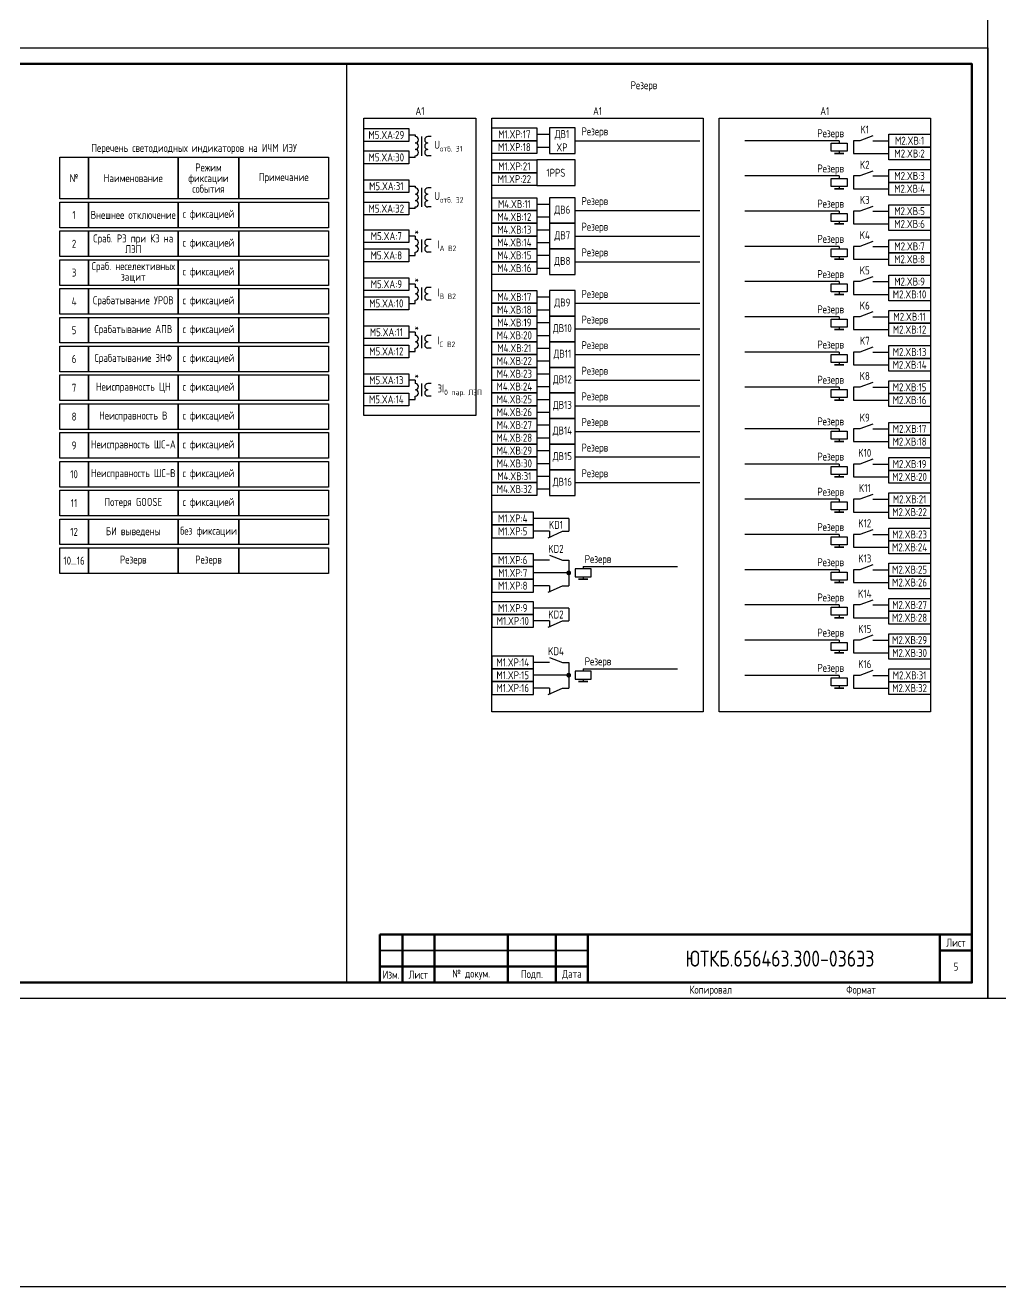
# Model space of a CAD drawing. Header units: millimetres. Extents: x -936 to 3453, y -90 to 618.
# Drawn here: x 959.2 to 1264, y -90 to 304.1 of the extents above; entities that cross this region are included whole.
import ezdxf

# ---------------------------------------------------------------- set-up
doc = ezdxf.new("R2010")
doc.units = ezdxf.units.MM
doc.styles.add('Gost_type_A', font='GOST_A.TTF')

# ---------------------------------------------------------------- blocks, each defined once
blk = doc.blocks.new('Формат_А3')
blk.add_lwpolyline([(-420, 297), (0, 297), (0, 0), (-420, 0)], close=True)
at = {"lineweight": 50}
blk.add_lwpolyline([(-400, 292), (-5, 292), (-5, 5), (-400, 5)], close=True, dxfattribs=at)
blk = doc.blocks.new('Штамп малый нижний')
at = {"lineweight": 50}
for points in [[(-185, 15), (-178, 15), (-178, 5), (-185, 5)], [(-178, 15), (-168, 15), (-168, 5), (-178, 5)], [(-168, 15), (-145, 15), (-145, 5), (-168, 5)], [(-145, 15), (-130, 15), (-130, 5), (-145, 5)], [(-130, 15), (-120, 15), (-120, 5), (-130, 5)], [(-120, 15), (-10, 15), (-10, 0), (-120, 0)], [(-10, 15), (0, 15), (0, 10), (-10, 10)], [(-10, 10), (0, 10), (0, 0), (-10, 0)], [(-185, 5), (-178, 5), (-178, 0), (-185, 0)], [(-178, 5), (-168, 5), (-168, 0), (-178, 0)], [(-168, 5), (-145, 5), (-145, 0), (-168, 0)], [(-145, 5), (-130, 5), (-130, 0), (-145, 0)], [(-130, 5), (-120, 5), (-120, 0), (-130, 0)]]:
    blk.add_lwpolyline(points, close=True, dxfattribs=at)
for points in [[(-185, 15), (-178, 15), (-178, 10), (-185, 10)], [(-178, 15), (-168, 15), (-168, 10), (-178, 10)], [(-168, 15), (-145, 15), (-145, 10), (-168, 10)], [(-145, 15), (-130, 15), (-130, 10), (-145, 10)], [(-130, 15), (-120, 15), (-120, 10), (-130, 10)], [(-185, 10), (-178, 10), (-178, 5), (-185, 5)], [(-178, 10), (-168, 10), (-168, 5), (-178, 5)], [(-168, 10), (-145, 10), (-145, 5), (-168, 5)], [(-145, 10), (-130, 10), (-130, 5), (-145, 5)], [(-130, 10), (-120, 10), (-120, 5), (-130, 5)]]:
    blk.add_lwpolyline(points, close=True)
at = {"char_height": 2.5, "style": 'Gost_type_A'}
for s, insert, width, attachment_point in [('Лист', (-5, 12.5), 10, 5), ('№ докум.', (-156.5, 2.5), 23, 5), ('Подп.', (-137.5, 2.5), 15, 5), ('Дата', (-125, 2.5), 10, 5), ('Изм.', (-181.5, 2.5), 7, 5), ('Лист', (-173, 2.5), 10, 5), ('Копировал', (-75, -2.53), 13.1202, 6), ('Формат', (-30, -2.53), 13.1202, 6)]:
    blk.add_mtext(s, dxfattribs=dict(at, insert=insert, width=width, attachment_point=attachment_point))
blk = doc.blocks.new('POINT')
at = {"const_width": 0.75}
blk.add_lwpolyline([(-0.375, 0, 1), (0.375, 0, 1)], format="xyb", close=True, dxfattribs=at)

msp = doc.modelspace()

# ---------------------------------------------------------------- linework, layer by layer
for p, q in [((1059.66, 5), (1059.66, 292)), ((1119, 270), (1123, 270)), ((1131, 268), (1170, 268)), ((1213.5, 268), (1184, 268)), ((1213.5, 268), (1213.5, 267.25)), ((1119, 266), (1123, 266)), ((1213.5, 264.75), (1213.5, 264)), ((1213.5, 257), (1184, 257)), ((1213.5, 257), (1213.5, 256.25)), ((1213.5, 253.75), (1213.5, 253)), ((1119, 248.21), (1123, 248.21)), ((1131, 246.21), (1170, 246.21)), ((1213.5, 246), (1184, 246)), ((1213.5, 246), (1213.5, 245.25)), ((1119, 244.21), (1123, 244.21)), ((1213.5, 242.75), (1213.5, 242)), ((1081, 238.19), (1079, 238.19)), ((1119, 240.21), (1123, 240.21)), ((1131, 238.21), (1170, 238.21)), ((1119, 236.21), (1123, 236.21)), ((1213.5, 235), (1184, 235)), ((1213.5, 235), (1213.5, 234.25)), ((1079, 232.19), (1081, 232.19)), ((1119, 232.21), (1123, 232.21)), ((1131, 230.21), (1170, 230.21)), ((1213.5, 231.75), (1213.5, 231)), ((1119, 228.21), (1123, 228.21)), ((1081, 223.19), (1079, 223.19)), ((1213.5, 224), (1184, 224)), ((1213.5, 224), (1213.5, 223.25)), ((1213.5, 220.75), (1213.5, 220)), ((1079, 217.19), (1081, 217.19)), ((1119, 219.21), (1123, 219.21)), ((1131, 217.21), (1170, 217.21)), ((1119, 215.21), (1123, 215.21)), ((1213.5, 213), (1184, 213)), ((1213.5, 213), (1213.5, 212.25)), ((1119, 211.21), (1123, 211.21)), ((1131, 209.21), (1170, 209.21)), ((1213.5, 209.75), (1213.5, 209)), ((1081, 208.19), (1079, 208.19)), ((1119, 207.21), (1123, 207.21)), ((1079, 202.19), (1081, 202.19)), ((1119, 203.21), (1123, 203.21)), ((1131, 201.21), (1170, 201.21)), ((1213.5, 202), (1184, 202)), ((1213.5, 202), (1213.5, 201.25)), ((1119, 199.21), (1123, 199.21)), ((1213.5, 198.75), (1213.5, 198)), ((1081, 193.19), (1079, 193.19)), ((1119, 195.21), (1123, 195.21)), ((1131, 193.21), (1170, 193.21)), ((1119, 191.21), (1123, 191.21)), ((1213.5, 191), (1184, 191)), ((1213.5, 191), (1213.5, 190.25)), ((1079, 187.19), (1081, 187.19)), ((1119, 187.21), (1123, 187.21)), ((1213.5, 187.75), (1213.5, 187)), ((1119, 183.21), (1123, 183.21)), ((1131, 185.21), (1170, 185.21)), ((1119, 179.21), (1123, 179.21)), ((1213.5, 178), (1184, 178)), ((1213.5, 178), (1213.5, 177.25)), ((1119, 175.21), (1123, 175.21)), ((1131, 177.21), (1170, 177.21)), ((1213.5, 174.75), (1213.5, 174)), ((1119, 171.21), (1123, 171.21)), ((1119, 167.21), (1123, 167.21)), ((1131, 169.21), (1170, 169.21)), ((1213.5, 167), (1184, 167)), ((1213.5, 167), (1213.5, 166.25)), ((1119, 163.21), (1123, 163.21)), ((1213.5, 163.75), (1213.5, 163)), ((1119, 159.21), (1123, 159.21)), ((1131, 161.21), (1170, 161.21)), ((1213.5, 156), (1184, 156)), ((1213.5, 156), (1213.5, 155.25)), ((1129, 150), (1129, 146)), ((1213.5, 152.75), (1213.5, 152)), ((1123, 146), (1123, 144)), ((1213.5, 145), (1184, 145)), ((1213.5, 145), (1213.5, 144.25)), ((1213.5, 141.75), (1213.5, 141)), ((1133.5, 135), (1163, 135)), ((1133.5, 135), (1133.5, 134.25)), ((1213.5, 134), (1184, 134)), ((1213.5, 134), (1213.5, 133.25)), ((1133.5, 131.75), (1133.5, 131)), ((1213.5, 130.75), (1213.5, 130)), ((1123, 129), (1123, 127)), ((1213.5, 123), (1184, 123)), ((1213.5, 123), (1213.5, 122.25)), ((1129, 122), (1129, 118)), ((1213.5, 119.75), (1213.5, 119)), ((1123, 118), (1123, 116)), ((1213.5, 112), (1184, 112)), ((1213.5, 112), (1213.5, 111.25)), ((1213.5, 108.75), (1213.5, 108)), ((1133.5, 103.04), (1163, 103.04)), ((1133.5, 103.04), (1133.5, 102.29)), ((1133.5, 99.79), (1133.5, 99.04)), ((1213.5, 101), (1184, 101)), ((1213.5, 101), (1213.5, 100.25)), ((1123, 97.04), (1123, 95.04)), ((1213.5, 97.75), (1213.5, 97))]:
    msp.add_line(p, q)
at = {"ltscale": 4}
for p, q in [((1079, 269.8), (1081, 269.8)), ((1081, 269.8), (1081, 269.3)), ((1081, 269.8), (1081, 269.3)), ((1083, 269.3), (1083, 265.3)), ((1086, 269.3), (1085, 269.3)), ((1083, 267.3), (1083, 263.3)), ((1081, 262.8), (1079, 262.8)), ((1081, 262.8), (1081, 263.3)), ((1086, 263.3), (1085, 263.3)), ((1079, 253.8), (1081, 253.8)), ((1081, 253.8), (1081, 253.3)), ((1081, 253.8), (1081, 253.3)), ((1083, 253.3), (1083, 249.3)), ((1086, 253.3), (1085, 253.3)), ((1083, 251.3), (1083, 247.3)), ((1081, 246.8), (1079, 246.8)), ((1081, 246.8), (1081, 247.3)), ((1086, 247.3), (1085, 247.3)), ((1081, 238.19), (1081, 237.19)), ((1081, 237.69), (1081, 237.19)), ((1083, 237.19), (1083, 233.19)), ((1083, 237.19), (1083, 233.19)), ((1086, 237.19), (1085, 237.19)), ((1086, 237.19), (1085, 237.19)), ((1081, 232.19), (1081, 233.19)), ((1086, 233.19), (1085, 233.19)), ((1086, 233.19), (1085, 233.19)), ((1081, 223.19), (1081, 222.19)), ((1081, 222.69), (1081, 222.19)), ((1083, 222.19), (1083, 218.19)), ((1083, 222.19), (1083, 218.19)), ((1086, 222.19), (1085, 222.19)), ((1086, 222.19), (1085, 222.19)), ((1081, 217.19), (1081, 218.19)), ((1086, 218.19), (1085, 218.19)), ((1086, 218.19), (1085, 218.19)), ((1081, 208.19), (1081, 207.19)), ((1081, 207.69), (1081, 207.19)), ((1083, 207.19), (1083, 203.19)), ((1083, 207.19), (1083, 203.19)), ((1086, 207.19), (1085, 207.19)), ((1086, 207.19), (1085, 207.19)), ((1081, 202.19), (1081, 203.19)), ((1086, 203.19), (1085, 203.19)), ((1086, 203.19), (1085, 203.19)), ((1081, 193.19), (1081, 192.19)), ((1081, 192.69), (1081, 192.19)), ((1083, 192.19), (1083, 188.19)), ((1083, 192.19), (1083, 188.19)), ((1086, 192.19), (1085, 192.19)), ((1086, 192.19), (1085, 192.19)), ((1081, 187.19), (1081, 188.19)), ((1086, 188.19), (1085, 188.19)), ((1086, 188.19), (1085, 188.19))]:
    msp.add_line(p, q, dxfattribs=at)
at = {"ltscale": 1.08}
for p, q in [((1220, 268), (1218, 268)), ((1218, 268), (1218, 264)), ((1224, 268), (1229, 268)), ((1218, 264), (1229, 264)), ((1220, 257), (1218, 257)), ((1218, 257), (1218, 253)), ((1224, 257), (1229, 257)), ((1218, 253), (1229, 253)), ((1220, 246), (1218, 246)), ((1218, 246), (1218, 242)), ((1224, 246), (1229, 246)), ((1218, 242), (1229, 242)), ((1220, 235), (1218, 235)), ((1218, 235), (1218, 231)), ((1224, 235), (1229, 235)), ((1218, 231), (1229, 231)), ((1220, 224), (1218, 224)), ((1218, 224), (1218, 220)), ((1224, 224), (1229, 224)), ((1218, 220), (1229, 220)), ((1220, 213), (1218, 213)), ((1218, 213), (1218, 209)), ((1224, 213), (1229, 213)), ((1218, 209), (1229, 209)), ((1220, 202), (1218, 202)), ((1218, 202), (1218, 198)), ((1224, 202), (1229, 202)), ((1218, 198), (1229, 198)), ((1220, 191), (1218, 191)), ((1218, 191), (1218, 187)), ((1224, 191), (1229, 191)), ((1218, 187), (1229, 187)), ((1220, 178), (1218, 178)), ((1218, 178), (1218, 174)), ((1224, 178), (1229, 178)), ((1218, 174), (1229, 174)), ((1220, 167), (1218, 167)), ((1218, 167), (1218, 163)), ((1224, 167), (1229, 167)), ((1218, 163), (1229, 163)), ((1220, 156), (1218, 156)), ((1218, 156), (1218, 152)), ((1224, 156), (1229, 156)), ((1129, 150), (1118, 150)), ((1218, 152), (1229, 152)), ((1123, 146), (1118, 146)), ((1127, 146), (1129, 146)), ((1220, 145), (1218, 145)), ((1218, 145), (1218, 141)), ((1224, 145), (1229, 145)), ((1218, 141), (1229, 141)), ((1123, 137), (1118, 137)), ((1127, 137), (1129, 137)), ((1129, 137), (1129, 129)), ((1220, 134), (1218, 134)), ((1218, 134), (1218, 130)), ((1224, 134), (1229, 134)), ((1129, 133), (1118, 133)), ((1123, 129), (1118, 129)), ((1127, 129), (1129, 129)), ((1218, 130), (1229, 130)), ((1220, 123), (1218, 123)), ((1218, 123), (1218, 119)), ((1224, 123), (1229, 123)), ((1129, 122), (1118, 122)), ((1218, 119), (1229, 119)), ((1123, 118), (1118, 118)), ((1127, 118), (1129, 118)), ((1220, 112), (1218, 112)), ((1218, 112), (1218, 108)), ((1224, 112), (1229, 112)), ((1218, 108), (1229, 108)), ((1123, 105.04), (1118, 105.04)), ((1127, 105.04), (1129, 105.04)), ((1129, 105.04), (1129, 97.04)), ((1129, 101.04), (1118, 101.04)), ((1220, 101), (1218, 101)), ((1218, 101), (1218, 97)), ((1224, 101), (1229, 101)), ((1123, 97.04), (1118, 97.04)), ((1127, 97.04), (1129, 97.04)), ((1218, 97), (1229, 97))]:
    msp.add_line(p, q, dxfattribs=at)
at = {"ltscale": 4.32}
for p, q in [((1224, 269.5), (1220, 268)), ((1224, 258.5), (1220, 257)), ((1224, 247.5), (1220, 246)), ((1224, 236.5), (1220, 235)), ((1224, 225.5), (1220, 224)), ((1224, 214.5), (1220, 213)), ((1224, 203.5), (1220, 202)), ((1224, 192.5), (1220, 191)), ((1224, 179.5), (1220, 178)), ((1224, 168.5), (1220, 167)), ((1224, 157.5), (1220, 156)), ((1122.61, 144), (1127, 146)), ((1224, 146.5), (1220, 145)), ((1123, 138.5), (1127, 137)), ((1224, 135.5), (1220, 134)), ((1122.61, 127), (1127, 129)), ((1224, 124.5), (1220, 123)), ((1122.61, 116), (1127, 118)), ((1224, 113.5), (1220, 112)), ((1123, 106.54), (1127, 105.04)), ((1224, 102.5), (1220, 101)), ((1122.61, 95.04), (1127, 97.04))]:
    msp.add_line(p, q, dxfattribs=at)
for points in [[(-936, 618), (3453, 618), (3453, -90), (-936, -90)], [(1557, 420), (1557, 0), (1260, 0), (1260, 420)], [(1065, 275), (1100, 275), (1100, 182.2), (1065, 182.2)], [(1105, 275), (1171, 275), (1171, 89.55), (1105, 89.55)], [(1105, 272), (1119, 272), (1119, 268), (1105, 268)], [(1176, 275), (1242, 275), (1242, 89.55), (1176, 89.55)], [(1065, 271.8), (1079, 271.8), (1079, 267.8), (1065, 267.8)], [(1105, 268), (1119, 268), (1119, 264), (1105, 264)], [(1229, 270), (1242, 270), (1242, 266), (1229, 266)], [(1065, 264.8), (1079, 264.8), (1079, 260.8), (1065, 260.8)], [(1216, 267.25), (1216, 264.75), (1211, 264.75), (1211, 267.25)], [(1229, 266), (1242, 266), (1242, 262), (1229, 262)], [(969.92, 262.82), (978.92, 262.82), (978.92, 249.82), (969.92, 249.82)], [(978.92, 262.82), (1006.92, 262.82), (1006.92, 249.82), (978.92, 249.82)], [(1006.92, 262.82), (1025.92, 262.82), (1025.92, 249.82), (1006.92, 249.82)], [(1025.92, 262.82), (1053.92, 262.82), (1053.92, 249.82), (1025.92, 249.82)], [(1105, 262), (1119, 262), (1119, 258), (1105, 258)], [(1215, 264), (1212, 264)], [(1105, 258), (1119, 258), (1119, 254), (1105, 254)], [(1216, 256.25), (1216, 253.75), (1211, 253.75), (1211, 256.25)], [(1229, 259), (1242, 259), (1242, 255), (1229, 255)], [(1065, 255.8), (1079, 255.8), (1079, 251.8), (1065, 251.8)], [(1215, 253), (1212, 253)], [(1229, 255), (1242, 255), (1242, 251), (1229, 251)], [(969.92, 248.82), (978.92, 248.82), (978.92, 240.82), (969.92, 240.82)], [(978.92, 248.82), (1006.92, 248.82), (1006.92, 240.82), (978.92, 240.82)], [(1006.92, 248.82), (1025.92, 248.82), (1025.92, 240.82), (1006.92, 240.82)], [(1025.92, 248.82), (1053.92, 248.82), (1053.92, 240.82), (1025.92, 240.82)], [(1065, 248.8), (1079, 248.8), (1079, 244.8), (1065, 244.8)], [(1105, 250.21), (1119, 250.21), (1119, 246.21), (1105, 246.21)], [(1105, 246.21), (1119, 246.21), (1119, 242.21), (1105, 242.21)], [(1216, 245.25), (1216, 242.75), (1211, 242.75), (1211, 245.25)], [(1229, 248), (1242, 248), (1242, 244), (1229, 244)], [(1105, 242.21), (1119, 242.21), (1119, 238.21), (1105, 238.21)], [(1215, 242), (1212, 242)], [(1229, 244), (1242, 244), (1242, 240), (1229, 240)], [(969.92, 239.82), (978.92, 239.82), (978.92, 231.82), (969.92, 231.82)], [(978.92, 239.82), (1006.92, 239.82), (1006.92, 231.82), (978.92, 231.82)], [(1006.92, 239.82), (1025.92, 239.82), (1025.92, 231.82), (1006.92, 231.82)], [(1025.92, 239.82), (1053.92, 239.82), (1053.92, 231.82), (1025.92, 231.82)], [(1065, 240.19), (1079, 240.19), (1079, 236.19), (1065, 236.19)], [(1105, 238.21), (1119, 238.21), (1119, 234.21), (1105, 234.21)], [(1229, 237), (1242, 237), (1242, 233), (1229, 233)], [(1065, 234.19), (1079, 234.19), (1079, 230.19), (1065, 230.19)], [(1105, 234.21), (1119, 234.21), (1119, 230.21), (1105, 230.21)], [(1216, 234.25), (1216, 231.75), (1211, 231.75), (1211, 234.25)], [(1229, 233), (1242, 233), (1242, 229), (1229, 229)], [(969.92, 230.82), (978.92, 230.82), (978.92, 222.82), (969.92, 222.82)], [(978.92, 230.82), (1006.92, 230.82), (1006.92, 222.82), (978.92, 222.82)], [(1006.92, 230.82), (1025.92, 230.82), (1025.92, 222.82), (1006.92, 222.82)], [(1025.92, 230.82), (1053.92, 230.82), (1053.92, 222.82), (1025.92, 222.82)], [(1105, 230.21), (1119, 230.21), (1119, 226.21), (1105, 226.21)], [(1215, 231), (1212, 231)], [(1065, 225.19), (1079, 225.19), (1079, 221.19), (1065, 221.19)], [(1229, 226), (1242, 226), (1242, 222), (1229, 222)], [(969.92, 221.82), (978.92, 221.82), (978.92, 213.82), (969.92, 213.82)], [(978.92, 221.82), (1006.92, 221.82), (1006.92, 213.82), (978.92, 213.82)], [(1006.92, 221.82), (1025.92, 221.82), (1025.92, 213.82), (1006.92, 213.82)], [(1025.92, 221.82), (1053.92, 221.82), (1053.92, 213.82), (1025.92, 213.82)], [(1105, 221.21), (1119, 221.21), (1119, 217.21), (1105, 217.21)], [(1216, 223.25), (1216, 220.75), (1211, 220.75), (1211, 223.25)], [(1229, 222), (1242, 222), (1242, 218), (1229, 218)], [(1065, 219.19), (1079, 219.19), (1079, 215.19), (1065, 215.19)], [(1105, 217.21), (1119, 217.21), (1119, 213.21), (1105, 213.21)], [(1215, 220), (1212, 220)], [(969.92, 212.82), (978.92, 212.82), (978.92, 204.82), (969.92, 204.82)], [(978.92, 212.82), (1006.92, 212.82), (1006.92, 204.82), (978.92, 204.82)], [(1006.92, 212.82), (1025.92, 212.82), (1025.92, 204.82), (1006.92, 204.82)], [(1025.92, 212.82), (1053.92, 212.82), (1053.92, 204.82), (1025.92, 204.82)], [(1105, 213.21), (1119, 213.21), (1119, 209.21), (1105, 209.21)], [(1229, 215), (1242, 215), (1242, 211), (1229, 211)], [(1065, 210.19), (1079, 210.19), (1079, 206.19), (1065, 206.19)], [(1105, 209.21), (1119, 209.21), (1119, 205.21), (1105, 205.21)], [(1216, 212.25), (1216, 209.75), (1211, 209.75), (1211, 212.25)], [(1215, 209), (1212, 209)], [(1229, 211), (1242, 211), (1242, 207), (1229, 207)], [(1105, 205.21), (1119, 205.21), (1119, 201.21), (1105, 201.21)], [(969.92, 203.82), (978.92, 203.82), (978.92, 195.82), (969.92, 195.82)], [(978.92, 203.82), (1006.92, 203.82), (1006.92, 195.82), (978.92, 195.82)], [(1006.92, 203.82), (1025.92, 203.82), (1025.92, 195.82), (1006.92, 195.82)], [(1025.92, 203.82), (1053.92, 203.82), (1053.92, 195.82), (1025.92, 195.82)], [(1065, 204.19), (1079, 204.19), (1079, 200.19), (1065, 200.19)], [(1105, 201.21), (1119, 201.21), (1119, 197.21), (1105, 197.21)], [(1216, 201.25), (1216, 198.75), (1211, 198.75), (1211, 201.25)], [(1229, 204), (1242, 204), (1242, 200), (1229, 200)], [(1105, 197.21), (1119, 197.21), (1119, 193.21), (1105, 193.21)], [(1215, 198), (1212, 198)], [(1229, 200), (1242, 200), (1242, 196), (1229, 196)], [(969.92, 194.82), (978.92, 194.82), (978.92, 186.82), (969.92, 186.82)], [(978.92, 194.82), (1006.92, 194.82), (1006.92, 186.82), (978.92, 186.82)], [(1006.92, 194.82), (1025.92, 194.82), (1025.92, 186.82), (1006.92, 186.82)], [(1025.92, 194.82), (1053.92, 194.82), (1053.92, 186.82), (1025.92, 186.82)], [(1065, 195.19), (1079, 195.19), (1079, 191.19), (1065, 191.19)], [(1105, 193.21), (1119, 193.21), (1119, 189.21), (1105, 189.21)], [(1065, 189.19), (1079, 189.19), (1079, 185.19), (1065, 185.19)], [(1105, 189.21), (1119, 189.21), (1119, 185.21), (1105, 185.21)], [(1216, 190.25), (1216, 187.75), (1211, 187.75), (1211, 190.25)], [(1229, 193), (1242, 193), (1242, 189), (1229, 189)], [(969.92, 185.82), (978.92, 185.82), (978.92, 177.82), (969.92, 177.82)], [(978.92, 185.82), (1006.92, 185.82), (1006.92, 177.82), (978.92, 177.82)], [(1006.92, 185.82), (1025.92, 185.82), (1025.92, 177.82), (1006.92, 177.82)], [(1025.92, 185.82), (1053.92, 185.82), (1053.92, 177.82), (1025.92, 177.82)], [(1215, 187), (1212, 187)], [(1229, 189), (1242, 189), (1242, 185), (1229, 185)], [(1105, 185.21), (1119, 185.21), (1119, 181.21), (1105, 181.21)], [(1105, 181.21), (1119, 181.21), (1119, 177.21), (1105, 177.21)], [(1229, 180), (1242, 180), (1242, 176), (1229, 176)], [(969.92, 176.82), (978.92, 176.82), (978.92, 168.82), (969.92, 168.82)], [(978.92, 176.82), (1006.92, 176.82), (1006.92, 168.82), (978.92, 168.82)], [(1006.92, 176.82), (1025.92, 176.82), (1025.92, 168.82), (1006.92, 168.82)], [(1025.92, 176.82), (1053.92, 176.82), (1053.92, 168.82), (1025.92, 168.82)], [(1105, 177.21), (1119, 177.21), (1119, 173.21), (1105, 173.21)], [(1216, 177.25), (1216, 174.75), (1211, 174.75), (1211, 177.25)], [(1215, 174), (1212, 174)], [(1229, 176), (1242, 176), (1242, 172), (1229, 172)], [(1105, 173.21), (1119, 173.21), (1119, 169.21), (1105, 169.21)], [(969.92, 167.82), (978.92, 167.82), (978.92, 159.82), (969.92, 159.82)], [(978.92, 167.82), (1006.92, 167.82), (1006.92, 159.82), (978.92, 159.82)], [(1006.92, 167.82), (1025.92, 167.82), (1025.92, 159.82), (1006.92, 159.82)], [(1025.92, 167.82), (1053.92, 167.82), (1053.92, 159.82), (1025.92, 159.82)], [(1105, 169.21), (1119, 169.21), (1119, 165.21), (1105, 165.21)], [(1216, 166.25), (1216, 163.75), (1211, 163.75), (1211, 166.25)], [(1229, 169), (1242, 169), (1242, 165), (1229, 165)], [(1105, 165.21), (1119, 165.21), (1119, 161.21), (1105, 161.21)], [(1215, 163), (1212, 163)], [(1229, 165), (1242, 165), (1242, 161), (1229, 161)], [(969.92, 158.82), (978.92, 158.82), (978.92, 150.82), (969.92, 150.82)], [(978.92, 158.82), (1006.92, 158.82), (1006.92, 150.82), (978.92, 150.82)], [(1006.92, 158.82), (1025.92, 158.82), (1025.92, 150.82), (1006.92, 150.82)], [(1025.92, 158.82), (1053.92, 158.82), (1053.92, 150.82), (1025.92, 150.82)], [(1105, 161.21), (1119, 161.21), (1119, 157.21), (1105, 157.21)], [(1229, 158), (1242, 158), (1242, 154), (1229, 154)], [(1216, 155.25), (1216, 152.75), (1211, 152.75), (1211, 155.25)], [(1229, 154), (1242, 154), (1242, 150), (1229, 150)], [(969.92, 149.82), (978.92, 149.82), (978.92, 141.82), (969.92, 141.82)], [(978.92, 149.82), (1006.92, 149.82), (1006.92, 141.82), (978.92, 141.82)], [(1006.92, 149.82), (1025.92, 149.82), (1025.92, 141.82), (1006.92, 141.82)], [(1025.92, 149.82), (1053.92, 149.82), (1053.92, 141.82), (1025.92, 141.82)], [(1118, 152), (1105, 152), (1105, 148), (1118, 148)], [(1215, 152), (1212, 152)], [(1118, 148), (1105, 148), (1105, 144), (1118, 144)], [(1229, 147), (1242, 147), (1242, 143), (1229, 143)], [(1216, 144.25), (1216, 141.75), (1211, 141.75), (1211, 144.25)], [(1229, 143), (1242, 143), (1242, 139), (1229, 139)], [(969.92, 140.82), (978.92, 140.82), (978.92, 132.82), (969.92, 132.82)], [(978.92, 140.82), (1006.92, 140.82), (1006.92, 132.82), (978.92, 132.82)], [(1006.92, 140.82), (1025.92, 140.82), (1025.92, 132.82), (1006.92, 132.82)], [(1025.92, 140.82), (1053.92, 140.82), (1053.92, 132.82), (1025.92, 132.82)], [(1118, 139), (1105, 139), (1105, 135), (1118, 135)], [(1215, 141), (1212, 141)], [(1118, 135), (1105, 135), (1105, 131), (1118, 131)], [(1131, 134.25), (1131, 131.75), (1136, 131.75), (1136, 134.25)], [(1229, 136), (1242, 136), (1242, 132), (1229, 132)], [(1118, 131), (1105, 131), (1105, 127), (1118, 127)], [(1132, 131), (1135, 131)], [(1216, 133.25), (1216, 130.75), (1211, 130.75), (1211, 133.25)], [(1229, 132), (1242, 132), (1242, 128), (1229, 128)], [(1215, 130), (1212, 130)], [(1118, 124), (1105, 124), (1105, 120), (1118, 120)], [(1216, 122.25), (1216, 119.75), (1211, 119.75), (1211, 122.25)], [(1229, 125), (1242, 125), (1242, 121), (1229, 121)], [(1118, 120), (1105, 120), (1105, 116), (1118, 116)], [(1215, 119), (1212, 119)], [(1229, 121), (1242, 121), (1242, 117), (1229, 117)], [(1216, 111.25), (1216, 108.75), (1211, 108.75), (1211, 111.25)], [(1229, 114), (1242, 114), (1242, 110), (1229, 110)], [(1118, 107.04), (1105, 107.04), (1105, 103.04), (1118, 103.04)], [(1215, 108), (1212, 108)], [(1229, 110), (1242, 110), (1242, 106), (1229, 106)], [(1118, 103.04), (1105, 103.04), (1105, 99.04), (1118, 99.04)], [(1229, 103), (1242, 103), (1242, 99), (1229, 99)], [(1118, 99.04), (1105, 99.04), (1105, 95.04), (1118, 95.04)], [(1131, 102.29), (1131, 99.79), (1136, 99.79), (1136, 102.29)], [(1132, 99.04), (1135, 99.04)], [(1216, 100.25), (1216, 97.75), (1211, 97.75), (1211, 100.25)], [(1229, 99), (1242, 99), (1242, 95), (1229, 95)], [(1215, 97), (1212, 97)]]:
    msp.add_lwpolyline(points, close=True)
at = {"ltscale": 4}
for points in [[(1123, 264), (1131, 264), (1131, 272), (1123, 272)], [(1119, 254), (1131, 254), (1131, 262), (1119, 262)], [(1123, 242.21), (1131, 242.21), (1131, 250.21), (1123, 250.21)], [(1123, 234.21), (1131, 234.21), (1131, 242.21), (1123, 242.21)], [(1123, 226.21), (1131, 226.21), (1131, 234.21), (1123, 234.21)], [(1123, 213.21), (1131, 213.21), (1131, 221.21), (1123, 221.21)], [(1123, 205.21), (1131, 205.21), (1131, 213.21), (1123, 213.21)], [(1123, 197.21), (1131, 197.21), (1131, 205.21), (1123, 205.21)], [(1123, 189.21), (1131, 189.21), (1131, 197.21), (1123, 197.21)], [(1123, 181.21), (1131, 181.21), (1131, 189.21), (1123, 189.21)], [(1123, 173.21), (1131, 173.21), (1131, 181.21), (1123, 181.21)], [(1123, 165.21), (1131, 165.21), (1131, 173.21), (1123, 173.21)], [(1123, 157.21), (1131, 157.21), (1131, 165.21), (1123, 165.21)]]:
    msp.add_lwpolyline(points, close=True, dxfattribs=at)
for centre, start, end in [((1081, 268.3), 270, 90), ((1085, 268.3), 90, 270), ((1085, 268.3), 90, 270), ((1081, 266.3), 270, 90), ((1081, 264.3), 270, 90), ((1085, 266.3), 90, 270), ((1085, 266.3), 90, 270), ((1085, 264.3), 90, 270), ((1081, 252.3), 270, 90), ((1085, 252.3), 90, 270), ((1085, 252.3), 90, 270), ((1081, 250.3), 270, 90), ((1081, 248.3), 270, 90), ((1085, 250.3), 90, 270), ((1085, 250.3), 90, 270), ((1085, 248.3), 90, 270), ((1081, 236.19), 270, 90), ((1081, 236.19), 270, 90), ((1085, 236.19), 90, 270), ((1085, 236.19), 90, 270), ((1081, 234.19), 270, 90), ((1081, 234.19), 270, 90), ((1085, 234.19), 90, 270), ((1085, 234.19), 90, 270), ((1081, 221.19), 270, 90), ((1081, 221.19), 270, 90), ((1085, 221.19), 90, 270), ((1085, 221.19), 90, 270), ((1081, 219.19), 270, 90), ((1081, 219.19), 270, 90), ((1085, 219.19), 90, 270), ((1085, 219.19), 90, 270), ((1081, 206.19), 270, 90), ((1081, 206.19), 270, 90), ((1081, 204.19), 270, 90), ((1081, 204.19), 270, 90), ((1085, 206.19), 90, 270), ((1085, 206.19), 90, 270), ((1085, 204.19), 90, 270), ((1085, 204.19), 90, 270), ((1081, 191.19), 270, 90), ((1081, 191.19), 270, 90), ((1081, 189.19), 270, 90), ((1081, 189.19), 270, 90), ((1085, 191.19), 90, 270), ((1085, 191.19), 90, 270), ((1085, 189.19), 90, 270), ((1085, 189.19), 90, 270)]:
    msp.add_arc(centre, 1, start, end, dxfattribs=at)

# ---------------------------------------------------------------- block references
for name, p in [('Формат_А3', (1260, 0)), ('Штамп малый нижний', (1255, 5))]:
    msp.add_blockref(name, p)
at = {"xscale": -1}
for p in [(1129, 133), (1129, 101.04)]:
    msp.add_blockref('POINT', p, dxfattribs=at)

# ---------------------------------------------------------------- texts
at = {"char_height": 2.5, "style": 'Gost_type_A'}
for s, insert, width, attachment_point, line_spacing_factor in [('Резерв', (1152.5, 285), 203, 5, 0.9), ('A1', (1082.5, 276), 35, 8, 0.9), ('A1', (1138, 276), 66, 8, 0.9), ('A1', (1209, 276), 66, 8, 0.9), ('Перечень светодиодных индикаторов на ИЧМ ИЭУ', (1011.92, 263.82), 84, 8, 0.9), ('Режим\\Pфиксации события', (1016.42, 256.32), 19, 5, 0.8), ('№ ', (974.42, 256.32), 9, 5, 0.8), ('Наименование ', (992.92, 256.32), 28, 5, 0.8), ('Примечание', (1039.92, 256.32), 28, 5, 0.8), ('1', (974.42, 244.82), 9, 5, 0.8), ('Внешнее отключение', (992.92, 244.82), 28, 5, 0.8), ('с фиксацией', (1016.42, 244.82), 19, 5, 0.8), ('2', (974.42, 235.82), 9, 5, 0.8), ('Сраб. РЗ при КЗ на ЛЭП', (992.92, 235.82), 28, 5, 0.8), ('с фиксацией', (1016.42, 235.82), 19, 5, 0.8), ('Сраб. неселективных защит', (992.92, 226.82), 28, 5, 0.8), ('3', (974.42, 226.82), 9, 5, 0.8), ('с фиксацией', (1016.42, 226.82), 19, 5, 0.8), ('4', (974.42, 217.82), 9, 5, 0.8), ('Срабатывание УРОВ', (992.92, 217.82), 28, 5, 0.8), ('с фиксацией', (1016.42, 217.82), 19, 5, 0.8), ('5', (974.42, 208.82), 9, 5, 0.8), ('Срабатывание АПВ  ', (992.92, 208.82), 28, 5, 0.8), ('с фиксацией', (1016.42, 208.82), 19, 5, 0.8), ('6', (974.42, 199.82), 9, 5, 0.8), ('Срабатывание ЗНФ ', (992.92, 199.82), 28, 5, 0.8), ('с фиксацией', (1016.42, 199.82), 19, 5, 0.8), ('7', (974.42, 190.82), 9, 5, 0.8), ('Неисправность ЦН', (992.92, 190.82), 28, 5, 0.8), ('с фиксацией', (1016.42, 190.82), 19, 5, 0.8), ('8', (974.42, 181.82), 9, 5, 0.8), ('Неисправность В ', (992.92, 181.82), 28, 5, 0.8), ('с фиксацией', (1016.42, 181.82), 19, 5, 0.8), ('9', (974.42, 172.82), 9, 5, 0.8), ('Неисправность ШС-А', (992.92, 172.82), 28, 5, 0.8), ('с фиксацией', (1016.42, 172.82), 19, 5, 0.8), ('10', (974.42, 163.82), 8.7349, 5, 0.8), ('Неисправность ШС-В', (992.92, 163.82), 28, 5, 0.8), ('с фиксацией', (1016.42, 163.82), 19, 5, 0.8), ('11', (974.42, 154.82), 9, 5, 0.8), ('Потеря GOOSE', (992.92, 154.82), 28, 5, 0.8), ('с фиксацией', (1016.42, 154.82), 19, 5, 0.8), ('12', (974.42, 145.82), 9, 5, 0.8), ('БИ выведены ', (992.92, 145.82), 28, 5, 0.8), ('без фиксации', (1016.42, 145.82), 19, 5, 0.8), ('10...16', (974.42, 136.82), 9, 5, 0.8), ('Резерв', (992.92, 136.82), 28, 5, 0.8), ('Резерв', (1016.42, 136.82), 19, 5, 0.8), ('Резерв', (1134, 137), 37, 4, 0.8), ('Резерв', (1134, 105.04), 37, 4, 0.8)]:
    msp.add_mtext(s, dxfattribs=dict(at, insert=insert, width=width, attachment_point=attachment_point, line_spacing_factor=line_spacing_factor))
at = {"style": 'Gost_type_A'}
for s, insert, char_height, width, attachment_point in [('Резерв', (1133, 269), 2.5, 37, 7), ('K1', (1221.5, 271.5), 2.5, 5, 5), ('M5.XA:29', (1072, 269.8), 2.5, 14, 5), ('\\A1;U{\\H0.7x;\\S^ отб. Э1;}', (1087, 266.3), 2.5, 12, 4), ('M1.XP:17', (1112, 270), 2.5, 14, 5), ('ДВ1 XP', (1126.88, 268), 2.5, 7.7588, 5), ('Резерв', (1215, 270), 2.5, 31.0015, 6), ('M2.XВ:1', (1235.5, 268), 2.5, 13, 5), ('M5.XA:30', (1071.99, 262.8), 2.5, 14.018, 5), ('M1.XP:18', (1112, 266), 2.5, 14, 5), ('M2.XВ:2', (1235.5, 264), 2.5, 13, 5), ('M1.XP:21', (1112, 260), 2.5, 14, 5), ('Резерв', (1215, 259), 2.5, 31.0015, 6), ('K2', (1221.5, 260.5), 2.5, 5, 5), ('M1.XP:22', (1112, 256), 2.5, 14, 5), ('1PPS', (1125, 258), 2.5, 12, 5), ('M2.XВ:3', (1235.5, 257), 2.5, 13, 5), ('M5.XA:31', (1071.99, 253.8), 2.5, 14.018, 5), ('M2.XВ:4', (1235.5, 253), 2.5, 13, 5), ('\\A1;U{\\H0.7x;\\S^ отб. Э2;}', (1087, 250.3), 2.5, 12, 4), ('M4.XВ:11', (1112, 248.21), 2.5, 14, 5), ('Резерв', (1133, 247.21), 2.5, 35.3442, 7), ('Резерв', (1215, 248), 2.5, 31.0015, 6), ('K3', (1221.5, 249.5), 2.5, 5, 5), ('M5.XA:32', (1071.99, 246.8), 2.5, 14.018, 5), ('M4.XВ:12', (1112, 244.21), 2.5, 14, 5), ('ДВ6', (1127, 246.21), 2.5, 7.9998, 5), ('M2.XВ:5', (1235.5, 246), 2.5, 13, 5), ('M4.XВ:13', (1112, 240.21), 2.5, 14, 5), ('Резерв', (1133, 239.21), 2.5, 33.6483, 7), ('M2.XВ:6', (1235.5, 242), 2.5, 13, 5), ('M5.XA:7', (1072, 238.19), 2.5, 14, 5), ('*', (1081.5, 239.69), 2.5, 3, 5), ('\\A1;I{\\H0.7x;\\S^ A В2;}', (1088, 235.19), 2.5, 8, 4), ('M4.XВ:14', (1112, 236.21), 2.5, 14, 5), ('ДВ7', (1127, 238.21), 2.5, 7.9998, 5), ('Резерв', (1215, 237), 2.5, 31.0015, 6), ('K4', (1221.5, 238.5), 2.5, 5, 5), ('M5.XA:8', (1071.99, 232.19), 2.5, 14.018, 5), ('M4.XВ:15', (1112, 232.21), 2.5, 14, 5), ('Резерв', (1133, 231.21), 2.5, 29.1657, 7), ('M2.XВ:7', (1235.5, 235), 2.5, 13, 5), ('M4.XВ:16', (1112, 228.21), 2.5, 14, 5), ('ДВ8', (1127, 230.21), 2.5, 7.9998, 5), ('K5', (1221.5, 227.5), 2.5, 5, 5), ('M2.XВ:8', (1235.5, 231), 2.5, 13, 5), ('*', (1081.5, 224.69), 2.5, 3, 5), ('Резерв', (1215, 226), 2.5, 31.0015, 6), ('M2.XВ:9', (1235.5, 224), 2.5, 13, 5), ('M5.XA:9', (1072, 223.19), 2.5, 14, 5), ('\\A1;I{\\H0.7x;\\S^ В В2;}', (1088, 220.19), 2.5, 8, 4), ('Резерв', (1133, 218.21), 2.5, 27.8465, 7), ('M2.XВ:10', (1235.5, 220), 2.5, 13, 5), ('M5.XA:10', (1071.99, 217.19), 2.5, 14.018, 5), ('M4.XВ:17', (1112, 219.21), 2.5, 14, 5), ('ДВ9', (1127, 217.21), 2.5, 7.9998, 5), ('K6', (1221.5, 216.5), 2.5, 5, 5), ('M4.XВ:18', (1112, 215.21), 2.5, 14, 5), ('Резерв', (1133, 210.21), 2.5, 27.8465, 7), ('Резерв', (1215, 215), 2.5, 31.0015, 6), ('M2.XВ:11', (1235.5, 213), 2.5, 13, 5), ('M5.XA:11', (1072, 208.19), 2.5, 14, 5), ('*', (1081.5, 209.69), 2.5, 3, 5), ('M4.XВ:19', (1112, 211.21), 2.5, 14, 5), ('ДВ10', (1127, 209.21), 2.5, 7.9998, 5), ('M2.XВ:12', (1235.5, 209), 2.5, 13, 5), ('\\A1;I{\\H0.7x;\\S^ C В2;}', (1088, 205.19), 2.5, 8, 4), ('M4.XВ:20', (1112, 207.21), 2.5, 14, 5), ('Резерв', (1133, 202.21), 2.5, 27.8465, 7), ('Резерв', (1215, 204), 2.5, 31.0015, 6), ('K7', (1221.5, 205.5), 2.5, 5, 5), ('M5.XA:12', (1071.99, 202.19), 2.5, 14.018, 5), ('M4.XВ:21', (1112, 203.21), 2.5, 14, 5), ('ДВ11', (1127, 201.21), 2.5, 7.9998, 5), ('M2.XВ:13', (1235.5, 202), 2.5, 13, 5), ('M4.XВ:22', (1112, 199.21), 2.5, 14, 5), ('Резерв', (1133, 194.21), 2.5, 27.8465, 7), ('M2.XВ:14', (1235.5, 198), 2.5, 13, 5), ('M5.XA:13', (1072, 193.2), 2.5, 14, 5), ('*', (1081.5, 194.69), 2.5, 3, 5), ('M4.XВ:23', (1112, 195.21), 2.5, 14, 5), ('ДВ12', (1127, 193.21), 2.5, 7.9998, 5), ('Резерв', (1215, 193), 2.5, 31.0015, 6), ('K8', (1221.5, 194.5), 2.5, 5, 5), ('\\A1;3I{\\H0.7x;\\S^ 0 пар. ЛЭП;}', (1088, 190.19), 2.5, 8, 4), ('M4.XВ:24', (1112, 191.21), 2.5, 14, 5), ('Резерв', (1133, 186.21), 2.5, 27.8465, 7), ('M2.XВ:15', (1235.5, 191), 2.5, 13, 5), ('M5.XA:14', (1071.99, 187.19), 2.5, 14.018, 5), ('M4.XВ:25', (1112, 187.21), 2.5, 14, 5), ('ДВ13', (1127, 185.21), 2.5, 7.9998, 5), ('M2.XВ:16', (1235.5, 187), 2.5, 13, 5), ('M4.XВ:26', (1112, 183.21), 2.5, 14, 5), ('Резерв', (1133, 178.21), 2.5, 27.8465, 7), ('Резерв', (1215, 180), 2.5, 31.0015, 6), ('K9', (1221.5, 181.5), 2.5, 5, 5), ('M4.XВ:27', (1112, 179.21), 2.5, 14, 5), ('ДВ14', (1127, 177.21), 2.5, 7.9998, 5), ('M2.XВ:17', (1235.5, 178), 2.5, 13, 5), ('M4.XВ:28', (1112, 175.21), 2.5, 14, 5), ('M2.XВ:18', (1235.5, 174), 2.5, 13, 5), ('M4.XВ:29', (1112, 171.21), 2.5, 14, 5), ('ДВ15', (1127, 169.21), 2.5, 7.9998, 5), ('Резерв', (1133, 170.21), 2.5, 27.8465, 7), ('Резерв', (1215, 169), 2.5, 31.0015, 6), ('K10', (1221.5, 170.5), 2.5, 5, 5), ('M4.XВ:30', (1112, 167.21), 2.5, 14, 5), ('M2.XВ:19', (1235.5, 167), 2.5, 13, 5), ('M4.XВ:31', (1112, 163.21), 2.5, 14, 5), ('ДВ16', (1127, 161.21), 2.5, 7.9998, 5), ('Резерв', (1133, 162.21), 2.5, 27.8465, 7), ('M2.XВ:20', (1235.5, 163), 2.5, 13, 5), ('M4.XВ:32', (1112, 159.21), 2.5, 14, 5), ('Резерв', (1215, 158), 2.5, 31.0015, 6), ('K11', (1221.5, 159.5), 2.5, 5, 5), ('M2.XВ:21', (1235.5, 156), 2.5, 13, 5), ('M1.XP:4', (1111.5, 150), 2.5, 13, 5), ('K12', (1221.5, 148.5), 2.5, 5, 5), ('M2.XВ:22', (1235.5, 152), 2.5, 13, 5), ('M1.XP:5', (1111.5, 146), 2.5, 13, 5), ('KD1', (1125, 148), 2.5, 8, 5), ('Резерв', (1215, 147), 2.5, 31.0015, 6), ('M2.XВ:23', (1235.5, 145), 2.5, 13, 5), ('M2.XВ:24', (1235.5, 141), 2.5, 13, 5), ('M1.XP:6', (1111.5, 137), 2.5, 13, 5), ('KD2', (1125, 140.5), 2.5, 8, 5), ('K13', (1221.5, 137.5), 2.5, 5, 5), ('M1.XP:7', (1111.5, 133), 2.5, 13, 5), ('Резерв', (1215, 136), 2.5, 31.0015, 6), ('M2.XВ:25', (1235.5, 134), 2.5, 13, 5), ('M1.XP:8', (1111.5, 129), 2.5, 13, 5), ('M2.XВ:26', (1235.5, 130), 2.5, 13, 5), ('Резерв', (1215, 125), 2.5, 31.0015, 6), ('K14', (1221.5, 126.5), 2.5, 5, 5), ('M1.XP:9', (1111.5, 122), 2.5, 13, 5), ('M2.XВ:27', (1235.5, 123), 2.5, 13, 5), ('M1.XP:10', (1111.5, 118), 2.5, 13, 5), ('KD2', (1125, 120), 2.5, 8, 5), ('M2.XВ:28', (1235.5, 119), 2.5, 13, 5), ('Резерв', (1215, 114), 2.5, 31.0015, 6), ('K15', (1221.5, 115.5), 2.5, 5, 5), ('M2.XВ:29', (1235.5, 112), 2.5, 13, 5), ('KD4', (1125, 108.54), 2.5, 8, 5), ('M2.XВ:30', (1235.5, 108), 2.5, 13, 5), ('M1.XP:14', (1111.5, 105.04), 2.5, 13, 5), ('Резерв', (1215, 103), 2.5, 31.0015, 6), ('K16', (1221.5, 104.5), 2.5, 5, 5), ('M1.XP:15', (1111.5, 101.04), 2.5, 13, 5), ('M2.XВ:31', (1235.5, 101), 2.5, 13, 5), ('M1.XP:16', (1111.5, 97.04), 2.5, 13, 5), ('M2.XВ:32', (1235.5, 97), 2.5, 13, 5), ('ЮТКБ.656463.300-036Э3', (1195, 12.5), 5, 120, 5), ('5', (1250, 10), 2.5, 10, 5)]:
    msp.add_mtext(s, dxfattribs=dict(at, insert=insert, char_height=char_height, width=width, attachment_point=attachment_point))

doc.saveas('drawing.dxf')
